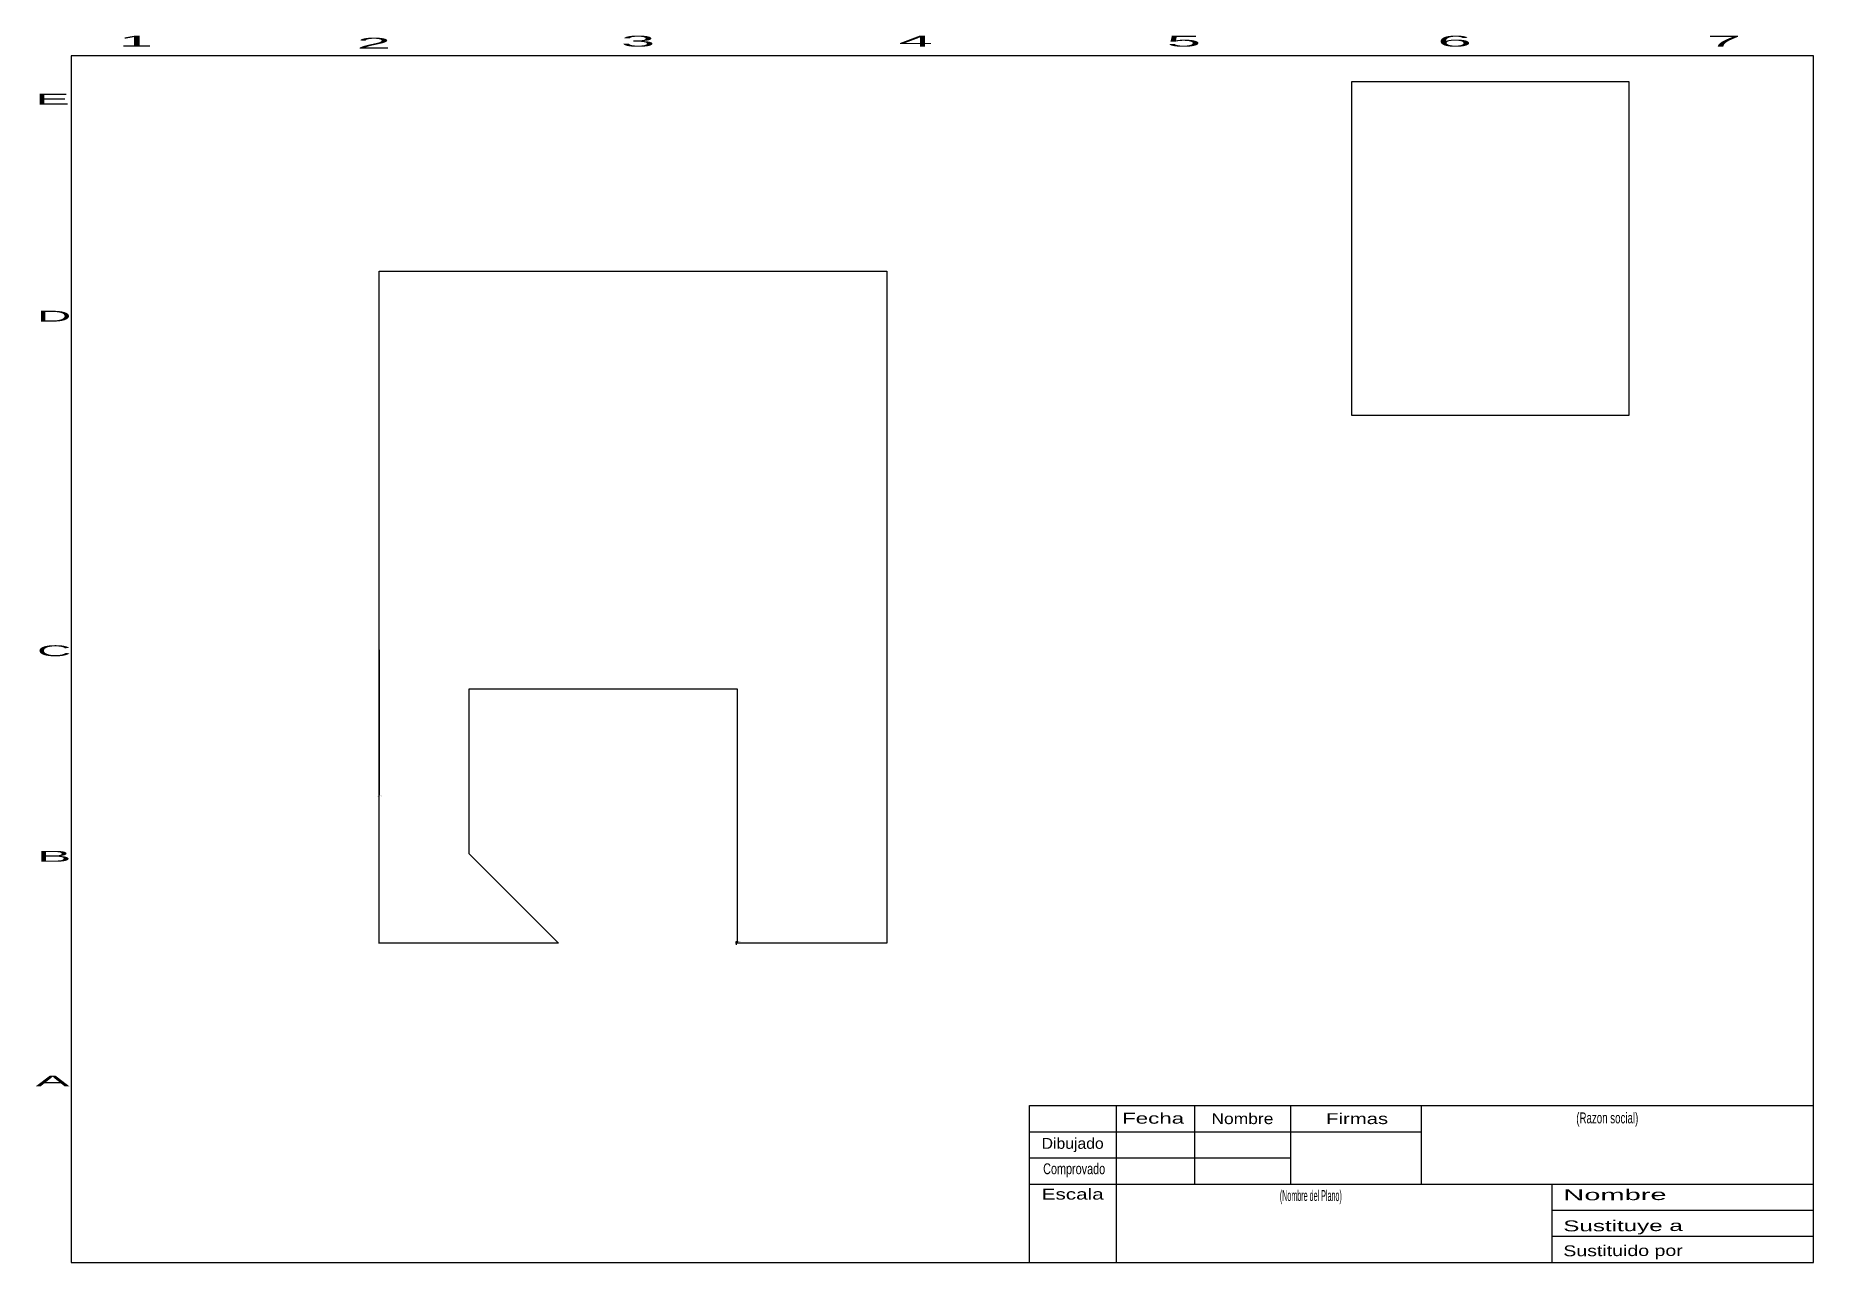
# Model space of a CAD drawing. Header units: millimetres. Extents: x 2 to 410, y 10 to 292.
import ezdxf
from ezdxf.enums import TextEntityAlignment as Align

# ---------------------------------------------------------------- set-up
doc = ezdxf.new("R2010")
doc.units = ezdxf.units.MM
doc.header["$MEASUREMENT"] = 0
doc.styles.get("Standard").update_dxf_attribs({"font": 'arial.ttf'})
doc.dimstyles.get("Standard").update_dxf_attribs({"dimtxt": 0.18, "dimasz": 0.18, "dimexe": 0.18, "dimexo": 0.0625, "dimgap": 0.09, "dimtad": 0, "dimtih": 1, "dimtoh": 1, "dimdec": 4, "dimzin": 0, "dimdsep": 46, "dimtxsty": 'Standard', "dimcen": 0.09, "dimadec": 0, "dimazin": 0, "dimtfac": 1, "dimtdec": 4, "dimtofl": 0, "dimtmove": 0, "dimatfit": 3, "dimfxl": 1, "dimtolj": 1, "dimtzin": 0, "dimarcsym": 0})
picture_1 = doc.add_image_def('image1.png', size_in_pixel=(551, 665))

# ---------------------------------------------------------------- blocks, each defined once
blk = doc.blocks.new('*D5')
at = {"color": 0, "lineweight": -2, "transparency": 16777216}
for p, q in [((162.93, 83.3), (162.5, 83.3)), ((162.93, 83.3), (162.5, 83.3)), ((162.68, 83.48), (162.68, 83.66)), ((162.68, 83.66), (162.86, 83.66)), ((162.68, 83.12), (162.68, 82.94))]:
    blk.add_line(p, q, dxfattribs=at)
at = {"color": 0, "transparency": 16777216}
for points in [[(162.65, 83.48), (162.71, 83.48), (162.68, 83.3)], [(162.65, 83.12), (162.71, 83.12), (162.68, 83.3)]]:
    blk.add_solid(points, dxfattribs=at)
at = {"layer": 'Defpoints', "color": 0, "transparency": 16777216}
for p in [(162.68, 83.3), (163, 83.3), (163, 83.3)]:
    blk.add_point(p, dxfattribs=at)
at = {"color": 0, "transparency": 16777216, "insert": (163.33, 83.66), "char_height": 0.18, "attachment_point": 5}
blk.add_mtext('\\A1;0.0000', dxfattribs=at)
blk = doc.blocks.new('*D8')
at = {"color": 0, "lineweight": -2, "transparency": 16777216}
for p, q in [((80.65, 150.84), (80.53, 150.84)), ((80.71, 150.66), (80.71, 117.25)), ((80.71, 83.48), (80.71, 116.89)), ((80.65, 83.3), (80.53, 83.3))]:
    blk.add_line(p, q, dxfattribs=at)
at = {"color": 0, "transparency": 16777216}
for points in [[(80.68, 150.66), (80.74, 150.66), (80.71, 150.84)], [(80.68, 83.48), (80.74, 83.48), (80.71, 83.3)]]:
    blk.add_solid(points, dxfattribs=at)
at = {"layer": 'Defpoints', "color": 0, "transparency": 16777216}
for p in [(80.71, 150.84), (80.71, 83.3), (80.71, 83.3)]:
    blk.add_point(p, dxfattribs=at)
at = {"color": 0, "transparency": 16777216, "insert": (80.71, 117.07), "char_height": 0.18, "attachment_point": 5}
blk.add_mtext('\\A1;67.5329', dxfattribs=at)

msp = doc.modelspace()

# ---------------------------------------------------------------- linework, layer by layer
for p, q in [((410, 287), (10, 287)), ((10, 287), (10, 10)), ((410, 10), (410, 287)), ((230, 10), (230, 46)), ((230, 46), (410, 46)), ((250, 10), (250, 46)), ((268, 28), (268, 46)), ((290, 28), (290, 46)), ((320, 28), (320, 46)), ((230, 40), (320, 40)), ((230, 40), (320, 40)), ((230, 34), (290, 34)), ((230, 28), (410, 28)), ((350, 10), (350, 28)), ((350, 22), (410, 22)), ((350, 16), (410, 16)), ((10, 10), (410, 10))]:
    msp.add_line(p, q)
msp.add_lwpolyline([(80.70882, 83.30344), (80.70882, 237.59454), (197.28432, 237.59454), (197.28432, 83.30344), (162.99741, 83.30344), (162.99741, 141.59119), (101.28097, 141.59119), (101.28097, 103.87559), (121.85312, 83.30344)], close=True)

# ---------------------------------------------------------------- texts
for s, width, p, p2 in [('1', 4.046704, (20.86437, 289.10746), (28.72453, 289.10746)), ('1', 4.046704, (20.86437, 289.10746), (28.72453, 289.10746)), ('1', 4.046704, (20.86437, 289.10746), (28.72453, 289.10746)), ('2', 4.046704, (75.53519, 288.63618), (83.39535, 288.63618)), ('3', 4.046704, (136.20795, 289.10746), (144.0681, 289.10746)), ('4', 4.046704, (199.94337, 289.10746), (207.80353, 289.10746)), ('5', 4.046704, (261.51827, 289.10746), (269.37843, 289.10746)), ('6', 4.046704, (323.69007, 289.10746), (331.55022, 289.10746)), ('7', 4.046704, (385.51329, 289.10746), (393.37344, 289.10746)), ('E', 3.374228, (1.77976, 275.80093), (9.63991, 275.80093)), ('D', 3.116427, (2.13984, 225.97618), (10, 225.97618)), ('C', 3.116427, (2.13984, 149.16892), (10, 149.16892)), ('B', 3.374228, (2.13984, 101.98402), (10, 101.98402)), ('A', 3.366834, (1.77253, 50.40738), (9.63268, 50.40738)), ('Fecha', 1.466944, (251.26693, 41.84769), (265.50609, 41.84769)), ('Nombre', 1.146327, (271.77211, 41.7585), (286.01127, 41.7585)), ('Firmas', 1.33448, (298.11032, 41.7585), (312.34948, 41.7585)), ('(Razon social)', 0.637928, (355.54802, 41.92641), (369.78718, 41.92641)), ('Dibujado', 1.032885, (232.79824, 36.08294), (247.0374, 36.08294)), ('Comprovado', 0.71214, (233.14235, 30.25479), (247.38151, 30.25479)), ('Escala', 1.358361, (232.79824, 24.42664), (247.0374, 24.42664)), ('(Nombre del Plano)', 0.470228, (287.48155, 24.09677), (301.72071, 24.09677))]:
    msp.add_text(s, height=2.5, dxfattribs=dict(width=width)).set_placement(p, p2, align=Align.FIT)
for s, width, p, p2 in [('Nombre  ', 1.909857, (352.57037, 24.25221), (380, 24.3383)), ('Sustituye a', 1.587526, (352.57037, 17.131), (380, 17.2171)), ('Sustituido por', 1.281556, (352.57037, 11.41517), (380, 11.50127))]:
    msp.add_text(s, height=2.5, rotation=0.1798317, dxfattribs=dict(width=width)).set_placement(p, p2, align=Align.FIT)
at = {"insert": (10, 12.5), "char_height": 0.2, "attachment_point": 1}
msp.add_mtext('A', dxfattribs=at)

# ---------------------------------------------------------------- dimensions: what is measured, and where the dimension line sits
for base, p1, p2, picture, middle in [((80.70882, 83.30344), (80.70882, 150.83634), (80.70882, 83.30344), '*D8', (80.70882, 117.06989)), ((162.6823161773, 83.3034422407), (162.997408092, 83.3034422407), (162.997408092, 83.3034422407), '*D5', (163.3256381418, 83.6634422407))]:
    dim = msp.add_linear_dim(base=base, p1=p1, p2=p2, angle=90, dimstyle='Standard')
    dim.commit()
    dim.dimension.update_dxf_attribs({"geometry": picture, "text_midpoint": middle})

# ---------------------------------------------------------------- pictures from other files: only their frames are drawn
image = msp.add_image(picture_1, insert=(304.05159, 204.43966), size_in_units=(63.52696, 76.67046))
image.dxf.flags = 7

doc.saveas('drawing.dxf')
